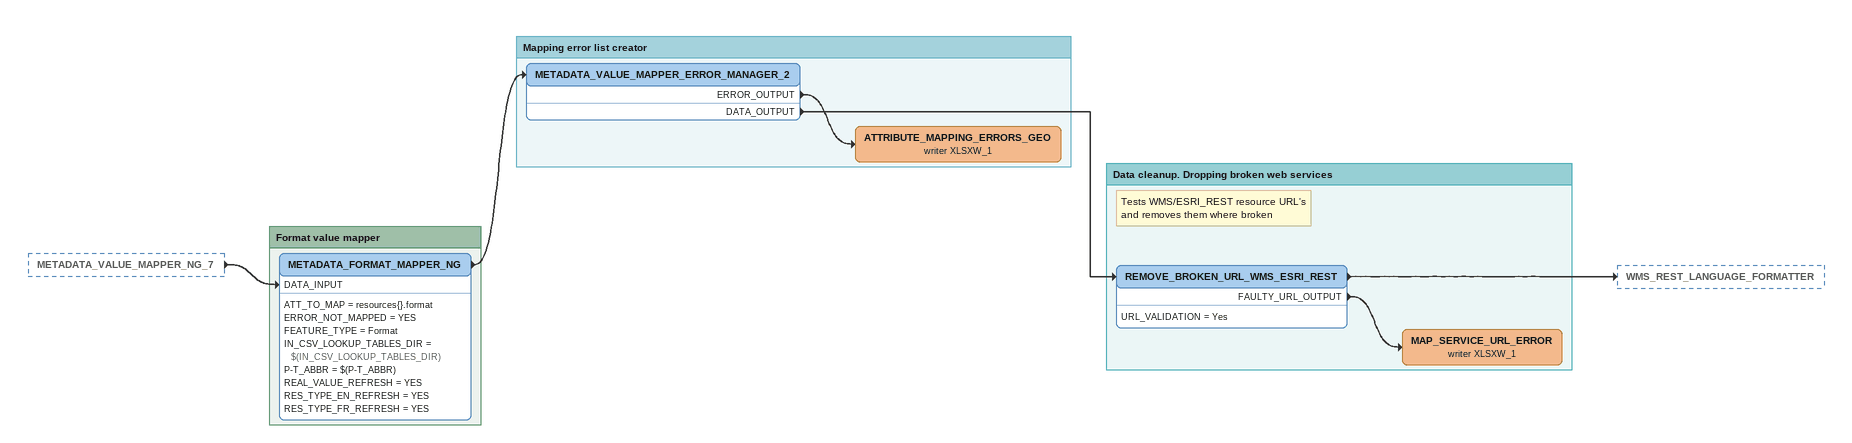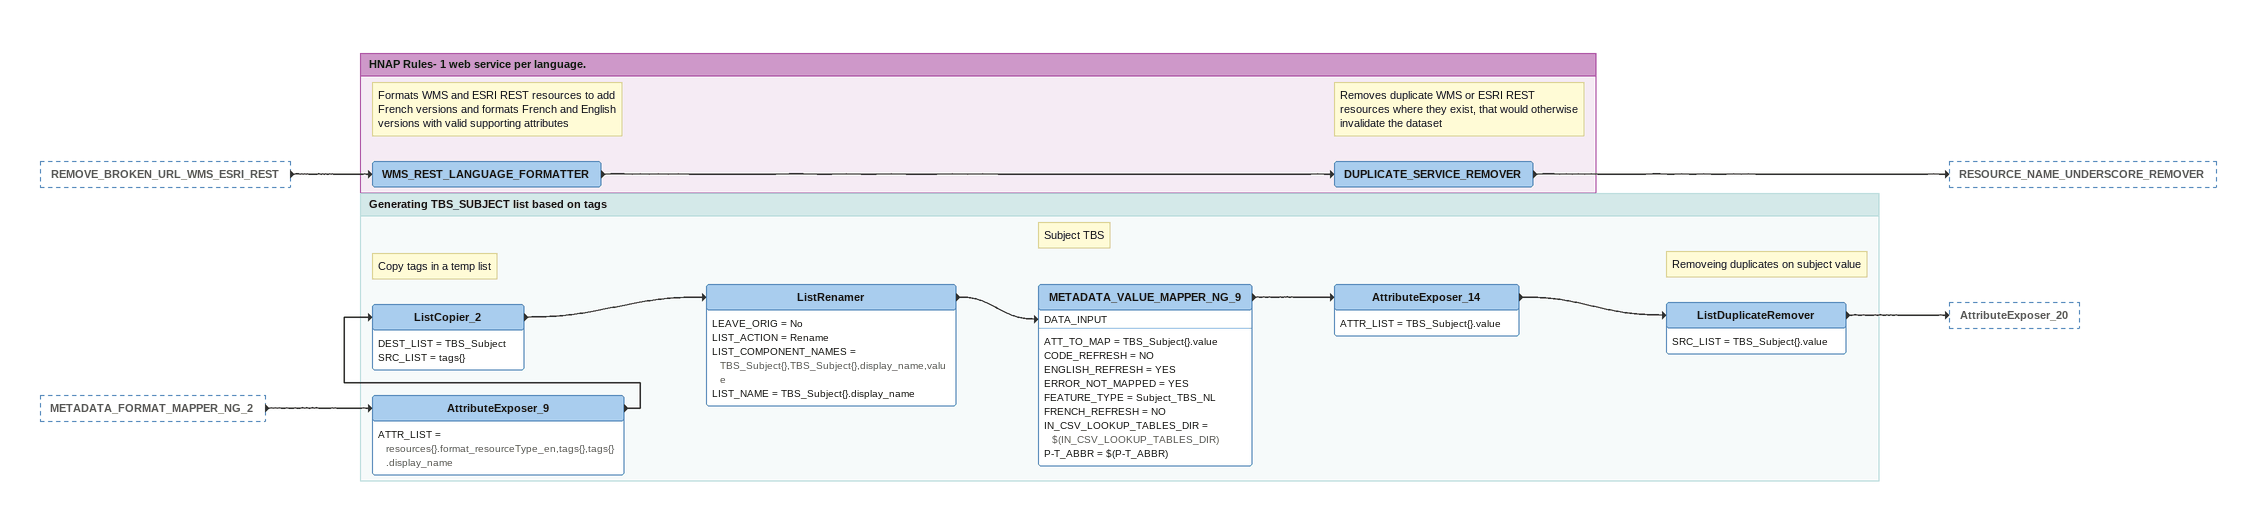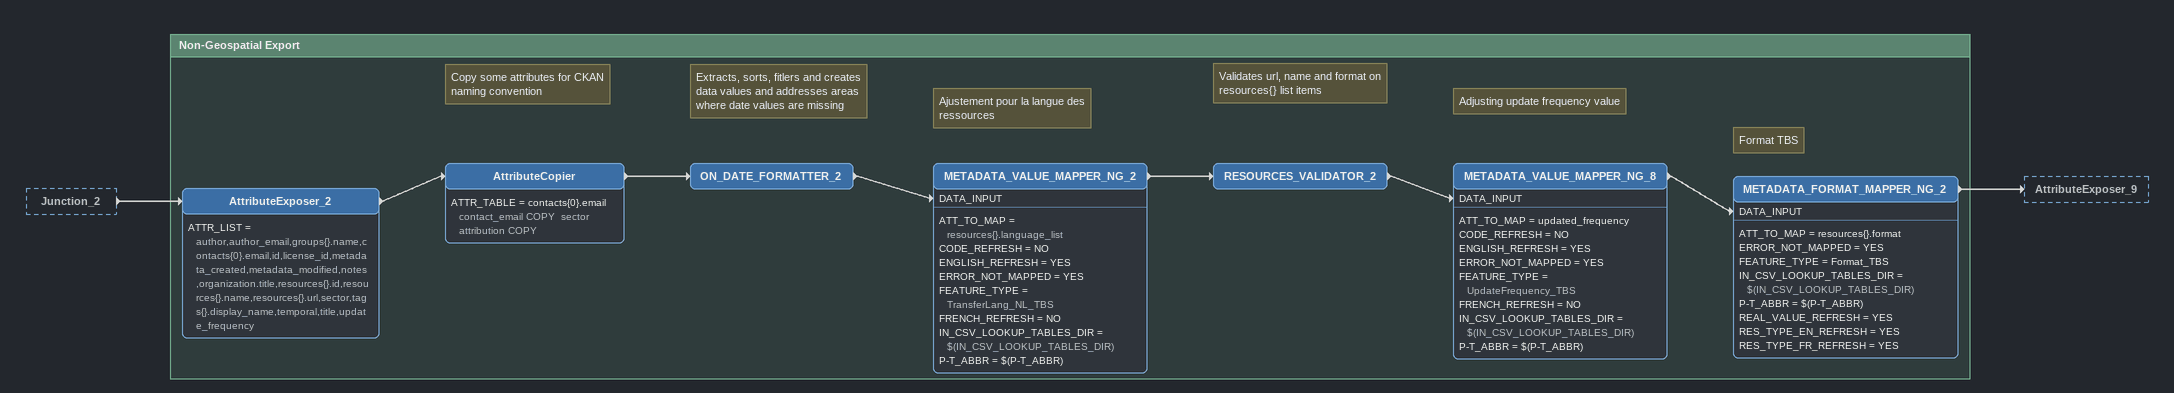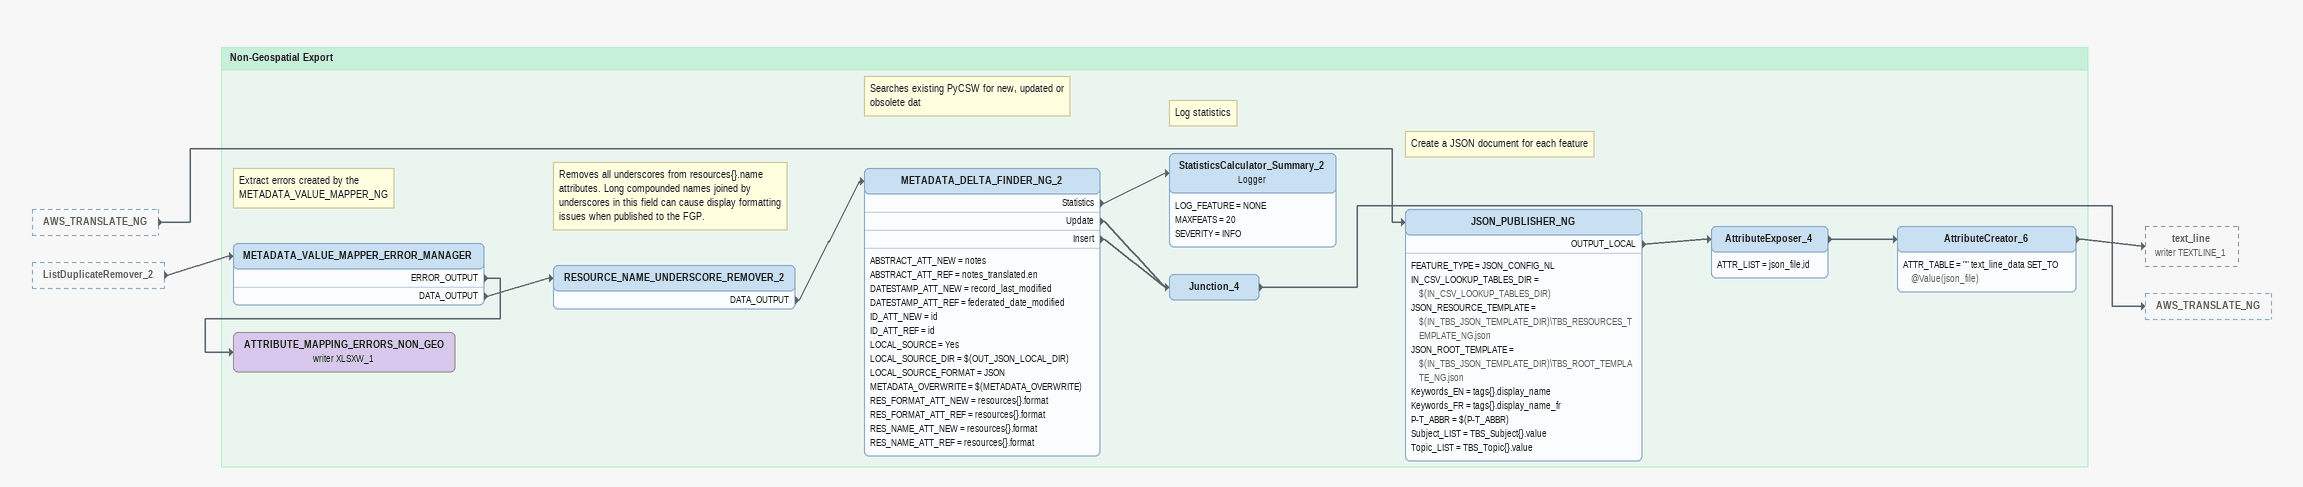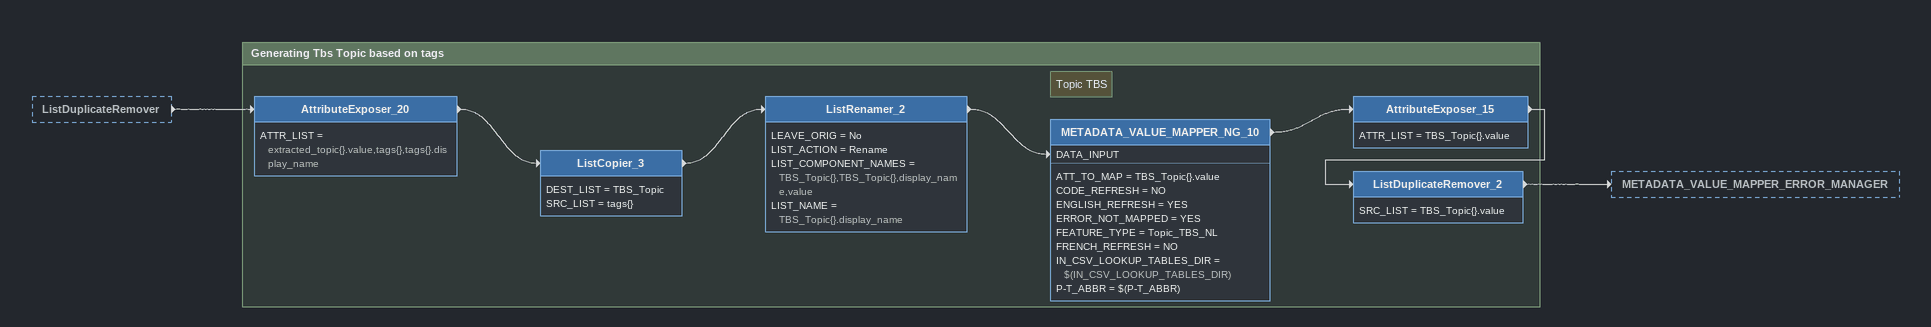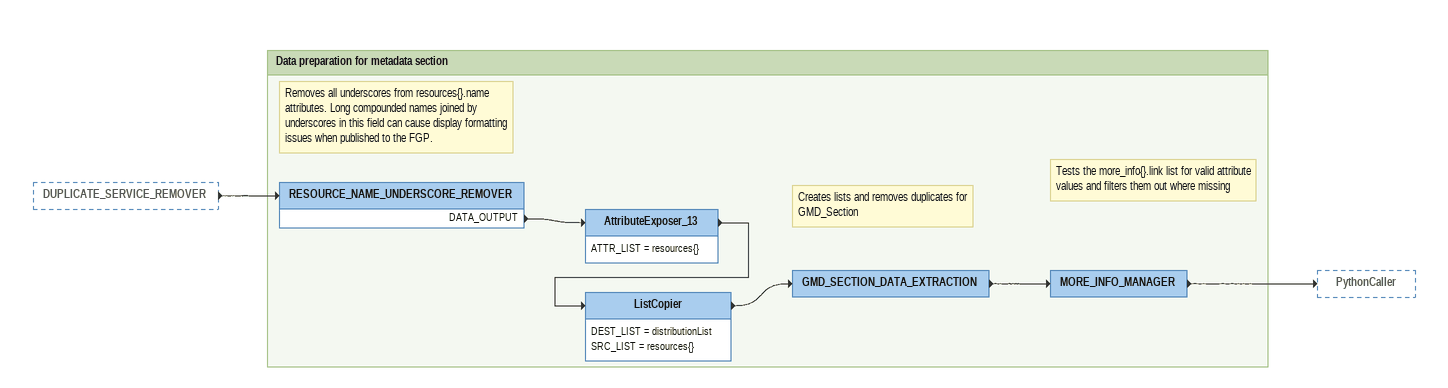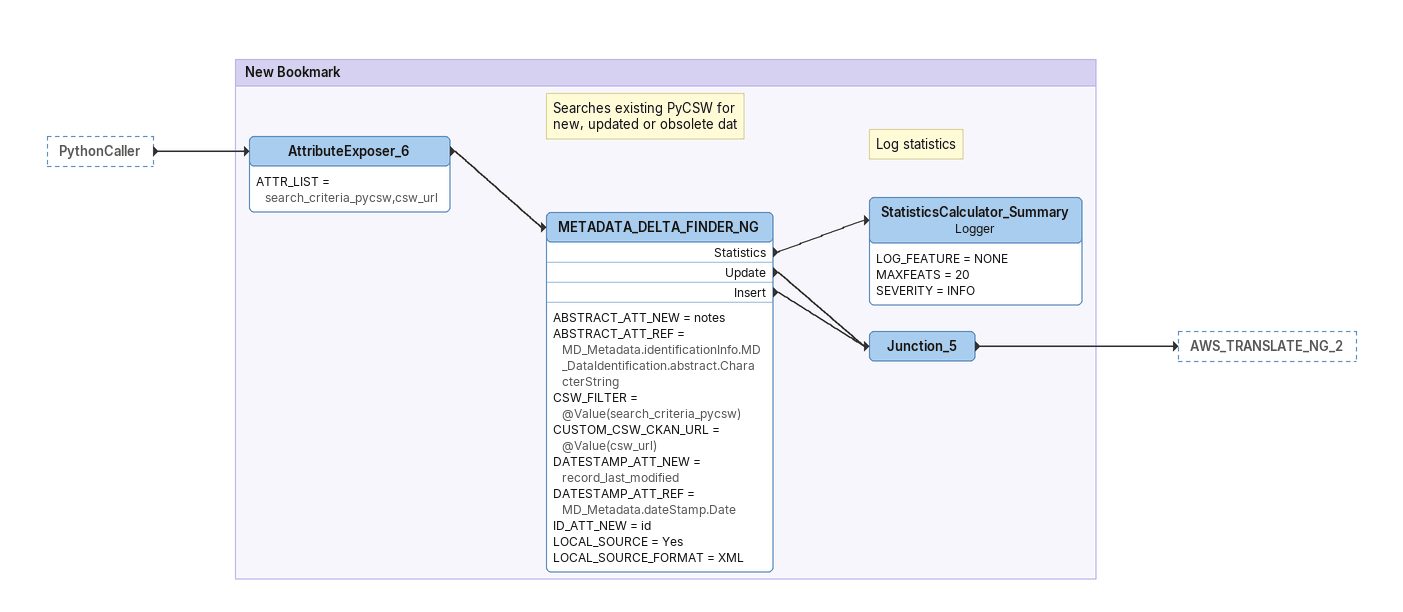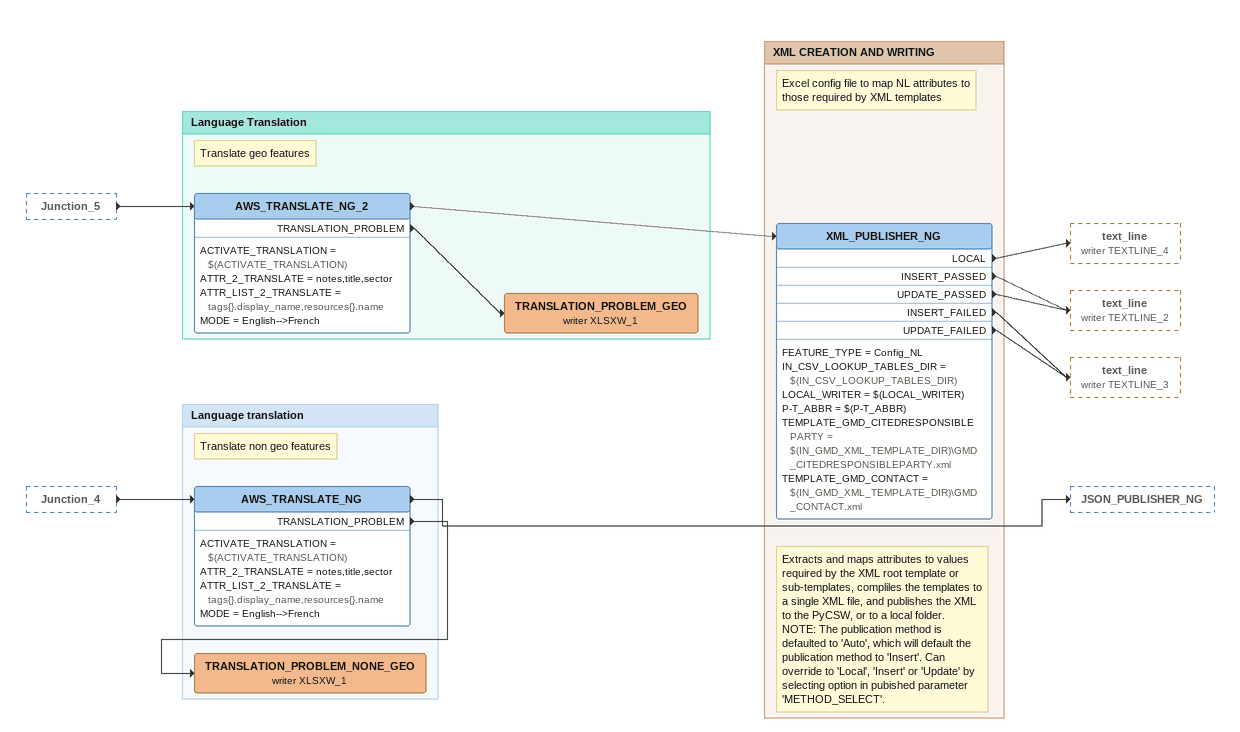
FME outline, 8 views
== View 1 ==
METADATA_VALUE_MAPPER_NG_7 [outside]
    -> METADATA_FORMAT_MAPPER_NG [DATA_INPUT]

Bookmark: Format value mapper
METADATA_FORMAT_MAPPER_NG
    ATT_TO_MAP = resources{}.format
    ERROR_NOT_MAPPED = YES
    FEATURE_TYPE = Format
    IN_CSV_LOOKUP_TABLES_DIR = $(IN_CSV_LOOKUP_TABLES_DIR)
    P-T_ABBR = $(P-T_ABBR)
    REAL_VALUE_REFRESH = YES
    RES_TYPE_EN_REFRESH = YES
    RES_TYPE_FR_REFRESH = YES
    -> METADATA_VALUE_MAPPER_ERROR_MANAGER_2

Bookmark: Mapping error list creator
METADATA_VALUE_MAPPER_ERROR_MANAGER_2
    ERROR_OUTPUT -> ATTRIBUTE_MAPPING_ERRORS_GEO (writer XLSXW_1)
    DATA_OUTPUT -> REMOVE_BROKEN_URL_WMS_ESRI_REST
ATTRIBUTE_MAPPING_ERRORS_GEO (writer XLSXW_1)

Bookmark: Data cleanup. Dropping broken web services
Note: Tests WMS/ESRI_REST resource URL's and removes them where broken
REMOVE_BROKEN_URL_WMS_ESRI_REST
    URL_VALIDATION = Yes
    -> WMS_REST_LANGUAGE_FORMATTER
    FAULTY_URL_OUTPUT -> MAP_SERVICE_URL_ERROR (writer XLSXW_1)
MAP_SERVICE_URL_ERROR (writer XLSXW_1)

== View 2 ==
REMOVE_BROKEN_URL_WMS_ESRI_REST [outside]
    -> WMS_REST_LANGUAGE_FORMATTER
METADATA_FORMAT_MAPPER_NG_2 [outside]
    -> AttributeExposer_9

Bookmark: HNAP Rules- 1 web service per language.
Note: Formats WMS and ESRI REST resources to add French versions and formats French and English versions with valid supporting attributes
WMS_REST_LANGUAGE_FORMATTER
    -> DUPLICATE_SERVICE_REMOVER
Note: Removes duplicate WMS or ESRI REST resources where they exist, that would otherwise invalidate the dataset
DUPLICATE_SERVICE_REMOVER
    -> RESOURCE_NAME_UNDERSCORE_REMOVER

Bookmark: Generating TBS_SUBJECT list based on tags
AttributeExposer_9
    ATTR_LIST = resources{}.format_resourceType_en,tags{},tags{}.display_name
    -> ListCopier_2
Note: Copy tags in a temp list
ListCopier_2
    DEST_LIST = TBS_Subject
    SRC_LIST = tags{}
    -> ListRenamer
ListRenamer
    LEAVE_ORIG = No
    LIST_ACTION = Rename
    LIST_COMPONENT_NAMES = TBS_Subject{},TBS_Subject{},display_name,value
    LIST_NAME = TBS_Subject{}.display_name
    -> METADATA_VALUE_MAPPER_NG_9 [DATA_INPUT]
Note: Subject TBS
METADATA_VALUE_MAPPER_NG_9
    ATT_TO_MAP = TBS_Subject{}.value
    CODE_REFRESH = NO
    ENGLISH_REFRESH = YES
    ERROR_NOT_MAPPED = YES
    FEATURE_TYPE = Subject_TBS_NL
    FRENCH_REFRESH = NO
    IN_CSV_LOOKUP_TABLES_DIR = $(IN_CSV_LOOKUP_TABLES_DIR)
    P-T_ABBR = $(P-T_ABBR)
    -> AttributeExposer_14
AttributeExposer_14
    ATTR_LIST = TBS_Subject{}.value
    -> ListDuplicateRemover
Note: Removeing duplicates on subject value
ListDuplicateRemover
    SRC_LIST = TBS_Subject{}.value
    -> AttributeExposer_20

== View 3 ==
Junction_2 [outside]
    -> AttributeExposer_2

Bookmark: Non-Geospatial Export
AttributeExposer_2
    ATTR_LIST = author,author_email,groups{}.name,contacts{0}.email,id,license_id,metadata_created,metadata_modified,notes,organization.title,resources{}.id,resources{}.name,resources{}.url,sector,tags{}.display_name,temporal,title,update_frequency
    -> AttributeCopier
Note: Copy some attributes for CKAN naming convention
AttributeCopier
    ATTR_TABLE = contacts{0}.email contact_email COPY  sector attribution COPY
    -> ON_DATE_FORMATTER_2
Note: Extracts, sorts, fitlers and creates data values and addresses areas where date values are missing
ON_DATE_FORMATTER_2
    -> METADATA_VALUE_MAPPER_NG_2 [DATA_INPUT]
Note: Ajustement pour la langue des ressources
METADATA_VALUE_MAPPER_NG_2
    ATT_TO_MAP = resources{}.language_list
    CODE_REFRESH = NO
    ENGLISH_REFRESH = YES
    ERROR_NOT_MAPPED = YES
    FEATURE_TYPE = TransferLang_NL_TBS
    FRENCH_REFRESH = NO
    IN_CSV_LOOKUP_TABLES_DIR = $(IN_CSV_LOOKUP_TABLES_DIR)
    P-T_ABBR = $(P-T_ABBR)
    -> RESOURCES_VALIDATOR_2
Note: Validates url, name and format on resources{} list items
RESOURCES_VALIDATOR_2
    -> METADATA_VALUE_MAPPER_NG_8 [DATA_INPUT]
Note: Adjusting update frequency value
METADATA_VALUE_MAPPER_NG_8
    ATT_TO_MAP = updated_frequency
    CODE_REFRESH = NO
    ENGLISH_REFRESH = YES
    ERROR_NOT_MAPPED = YES
    FEATURE_TYPE = UpdateFrequency_TBS
    FRENCH_REFRESH = NO
    IN_CSV_LOOKUP_TABLES_DIR = $(IN_CSV_LOOKUP_TABLES_DIR)
    P-T_ABBR = $(P-T_ABBR)
    -> METADATA_FORMAT_MAPPER_NG_2 [DATA_INPUT]
Note: Format TBS
METADATA_FORMAT_MAPPER_NG_2
    ATT_TO_MAP = resources{}.format
    ERROR_NOT_MAPPED = YES
    FEATURE_TYPE = Format_TBS
    IN_CSV_LOOKUP_TABLES_DIR = $(IN_CSV_LOOKUP_TABLES_DIR)
    P-T_ABBR = $(P-T_ABBR)
    REAL_VALUE_REFRESH = YES
    RES_TYPE_EN_REFRESH = YES
    RES_TYPE_FR_REFRESH = YES
    -> AttributeExposer_9

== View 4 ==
AWS_TRANSLATE_NG [outside]
    -> JSON_PUBLISHER_NG
ListDuplicateRemover_2 [outside]
    -> METADATA_VALUE_MAPPER_ERROR_MANAGER

Bookmark: Non-Geospatial Export
Note: Extract errors created by the METADATA_VALUE_MAPPER_NG
METADATA_VALUE_MAPPER_ERROR_MANAGER
    ERROR_OUTPUT -> ATTRIBUTE_MAPPING_ERRORS_NON_GEO (writer XLSXW_1)
    DATA_OUTPUT -> RESOURCE_NAME_UNDERSCORE_REMOVER_2
Note: Removes all underscores from resources{}.name attributes. Long compounded names joined by underscores in this field can cause display formatting issues when published to the FGP.
RESOURCE_NAME_UNDERSCORE_REMOVER_2
    DATA_OUTPUT -> METADATA_DELTA_FINDER_NG_2
Note: Searches existing PyCSW for new, updated or obsolete dat
METADATA_DELTA_FINDER_NG_2
    ABSTRACT_ATT_NEW = notes
    ABSTRACT_ATT_REF = notes_translated.en
    DATESTAMP_ATT_NEW = record_last_modified
    DATESTAMP_ATT_REF = federated_date_modified
    ID_ATT_NEW = id
    ID_ATT_REF = id
    LOCAL_SOURCE = Yes
    LOCAL_SOURCE_DIR = $(OUT_JSON_LOCAL_DIR)
    LOCAL_SOURCE_FORMAT = JSON
    METADATA_OVERWRITE = $(METADATA_OVERWRITE)
    RES_FORMAT_ATT_NEW = resources{}.format
    RES_FORMAT_ATT_REF = resources{}.format
    RES_NAME_ATT_NEW = resources{}.format
    RES_NAME_ATT_REF = resources{}.format
    Statistics -> StatisticsCalculator_Summary_2
    Update -> Junction_4
    Insert -> Junction_4
Note: Log statistics
StatisticsCalculator_Summary_2: Logger
    LOG_FEATURE = NONE
    MAXFEATS = 20
    SEVERITY = INFO
Junction_4
    -> AWS_TRANSLATE_NG
Note: Create a JSON document for each feature
JSON_PUBLISHER_NG
    FEATURE_TYPE = JSON_CONFIG_NL
    IN_CSV_LOOKUP_TABLES_DIR = $(IN_CSV_LOOKUP_TABLES_DIR)
    JSON_RESOURCE_TEMPLATE = $(IN_TBS_JSON_TEMPLATE_DIR)\TBS_RESOURCES_TEMPLATE_NG.json
    JSON_ROOT_TEMPLATE = $(IN_TBS_JSON_TEMPLATE_DIR)\TBS_ROOT_TEMPLATE_NG.json
    Keywords_EN = tags{}.display_name
    Keywords_FR = tags{}.display_name_fr
    P-T_ABBR = $(P-T_ABBR)
    Subject_LIST = TBS_Subject{}.value
    Topic_LIST = TBS_Topic{}.value
    OUTPUT_LOCAL -> AttributeExposer_4
AttributeExposer_4
    ATTR_LIST = json_file,id
    -> AttributeCreator_6
AttributeCreator_6
    ATTR_TABLE = "" text_line_data SET_TO @Value(json_file)
    -> text_line (writer TEXTLINE_1)
ATTRIBUTE_MAPPING_ERRORS_NON_GEO (writer XLSXW_1)

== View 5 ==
ListDuplicateRemover [outside]
    -> AttributeExposer_20

Bookmark: Generating Tbs Topic based on tags
AttributeExposer_20
    ATTR_LIST = extracted_topic{}.value,tags{},tags{}.display_name
    -> ListCopier_3
ListCopier_3
    DEST_LIST = TBS_Topic
    SRC_LIST = tags{}
    -> ListRenamer_2
ListRenamer_2
    LEAVE_ORIG = No
    LIST_ACTION = Rename
    LIST_COMPONENT_NAMES = TBS_Topic{},TBS_Topic{},display_name,value
    LIST_NAME = TBS_Topic{}.display_name
    -> METADATA_VALUE_MAPPER_NG_10 [DATA_INPUT]
Note: Topic TBS
METADATA_VALUE_MAPPER_NG_10
    ATT_TO_MAP = TBS_Topic{}.value
    CODE_REFRESH = NO
    ENGLISH_REFRESH = YES
    ERROR_NOT_MAPPED = YES
    FEATURE_TYPE = Topic_TBS_NL
    FRENCH_REFRESH = NO
    IN_CSV_LOOKUP_TABLES_DIR = $(IN_CSV_LOOKUP_TABLES_DIR)
    P-T_ABBR = $(P-T_ABBR)
    -> AttributeExposer_15
AttributeExposer_15
    ATTR_LIST = TBS_Topic{}.value
    -> ListDuplicateRemover_2
ListDuplicateRemover_2
    SRC_LIST = TBS_Topic{}.value
    -> METADATA_VALUE_MAPPER_ERROR_MANAGER

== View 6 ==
DUPLICATE_SERVICE_REMOVER [outside]
    -> RESOURCE_NAME_UNDERSCORE_REMOVER

Bookmark: Data preparation for metadata section
Note: Removes all underscores from resources{}.name attributes. Long compounded names joined by underscores in this field can cause display formatting issues when published to the FGP.
RESOURCE_NAME_UNDERSCORE_REMOVER
    DATA_OUTPUT -> AttributeExposer_13
AttributeExposer_13
    ATTR_LIST = resources{}
    -> ListCopier
ListCopier
    DEST_LIST = distributionList
    SRC_LIST = resources{}
    -> GMD_SECTION_DATA_EXTRACTION
Note: Creates lists and removes duplicates for GMD_Section
GMD_SECTION_DATA_EXTRACTION
    -> MORE_INFO_MANAGER
Note: Tests the more_info{}.link list for valid attribute values and filters them out where missing
MORE_INFO_MANAGER
    -> PythonCaller

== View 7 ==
PythonCaller [outside]
    -> AttributeExposer_6

Bookmark: New Bookmark
AttributeExposer_6
    ATTR_LIST = search_criteria_pycsw,csw_url
    -> METADATA_DELTA_FINDER_NG
Note: Searches existing PyCSW for new, updated or obsolete dat
METADATA_DELTA_FINDER_NG
    ABSTRACT_ATT_NEW = notes
    ABSTRACT_ATT_REF = MD_Metadata.identificationInfo.MD_DataIdentification.abstract.CharacterString
    CSW_FILTER = @Value(search_criteria_pycsw)
    CUSTOM_CSW_CKAN_URL = @Value(csw_url)
    DATESTAMP_ATT_NEW = record_last_modified
    DATESTAMP_ATT_REF = MD_Metadata.dateStamp.Date
    ID_ATT_NEW = id
    LOCAL_SOURCE = Yes
    LOCAL_SOURCE_FORMAT = XML
    Statistics -> StatisticsCalculator_Summary
    Update -> Junction_5
    Insert -> Junction_5
Note: Log statistics
StatisticsCalculator_Summary: Logger
    LOG_FEATURE = NONE
    MAXFEATS = 20
    SEVERITY = INFO
Junction_5
    -> AWS_TRANSLATE_NG_2

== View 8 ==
Junction_5 [outside]
    -> AWS_TRANSLATE_NG_2
Junction_4 [outside]
    -> AWS_TRANSLATE_NG

Bookmark: Language Translation
Note: Translate geo features
AWS_TRANSLATE_NG_2
    ACTIVATE_TRANSLATION = $(ACTIVATE_TRANSLATION)
    ATTR_2_TRANSLATE = notes,title,sector
    ATTR_LIST_2_TRANSLATE = tags{}.display_name,resources{}.name
    MODE = English-->French
    -> XML_PUBLISHER_NG
    TRANSLATION_PROBLEM -> TRANSLATION_PROBLEM_GEO (writer XLSXW_1)
TRANSLATION_PROBLEM_GEO (writer XLSXW_1)

Bookmark: XML CREATION AND WRITING
Note: Excel config file to map NL attributes to those required by XML templates
Note: Extracts and maps attributes to values required by the XML root template or sub-templates, compliles the templates to a single XML file, and publishes the XML to the PyCSW, or to a local folder. / NOTE: The publication method is defaulted to 'Auto', which will default the publication method to 'Insert'. Can override to 'Local', 'Insert' or 'Update' by selecting option in pubished parameter 'METHOD_SELECT'.
XML_PUBLISHER_NG
    FEATURE_TYPE = Config_NL
    IN_CSV_LOOKUP_TABLES_DIR = $(IN_CSV_LOOKUP_TABLES_DIR)
    LOCAL_WRITER = $(LOCAL_WRITER)
    P-T_ABBR = $(P-T_ABBR)
    TEMPLATE_GMD_CITEDRESPONSIBLEPARTY = $(IN_GMD_XML_TEMPLATE_DIR)\GMD_CITEDRESPONSIBLEPARTY.xml
    TEMPLATE_GMD_CONTACT = $(IN_GMD_XML_TEMPLATE_DIR)\GMD_CONTACT.xml
    LOCAL -> text_line (writer TEXTLINE_4)
    INSERT_PASSED -> text_line (writer TEXTLINE_2)
    UPDATE_PASSED -> text_line (writer TEXTLINE_2)
    INSERT_FAILED -> text_line (writer TEXTLINE_3)
    UPDATE_FAILED -> text_line (writer TEXTLINE_3)

Bookmark: Language translation
Note: Translate non geo features
AWS_TRANSLATE_NG
    ACTIVATE_TRANSLATION = $(ACTIVATE_TRANSLATION)
    ATTR_2_TRANSLATE = notes,title,sector
    ATTR_LIST_2_TRANSLATE = tags{}.display_name,resources{}.name
    MODE = English-->French
    -> JSON_PUBLISHER_NG
    TRANSLATION_PROBLEM -> TRANSLATION_PROBLEM_NONE_GEO (writer XLSXW_1)
TRANSLATION_PROBLEM_NONE_GEO (writer XLSXW_1)
